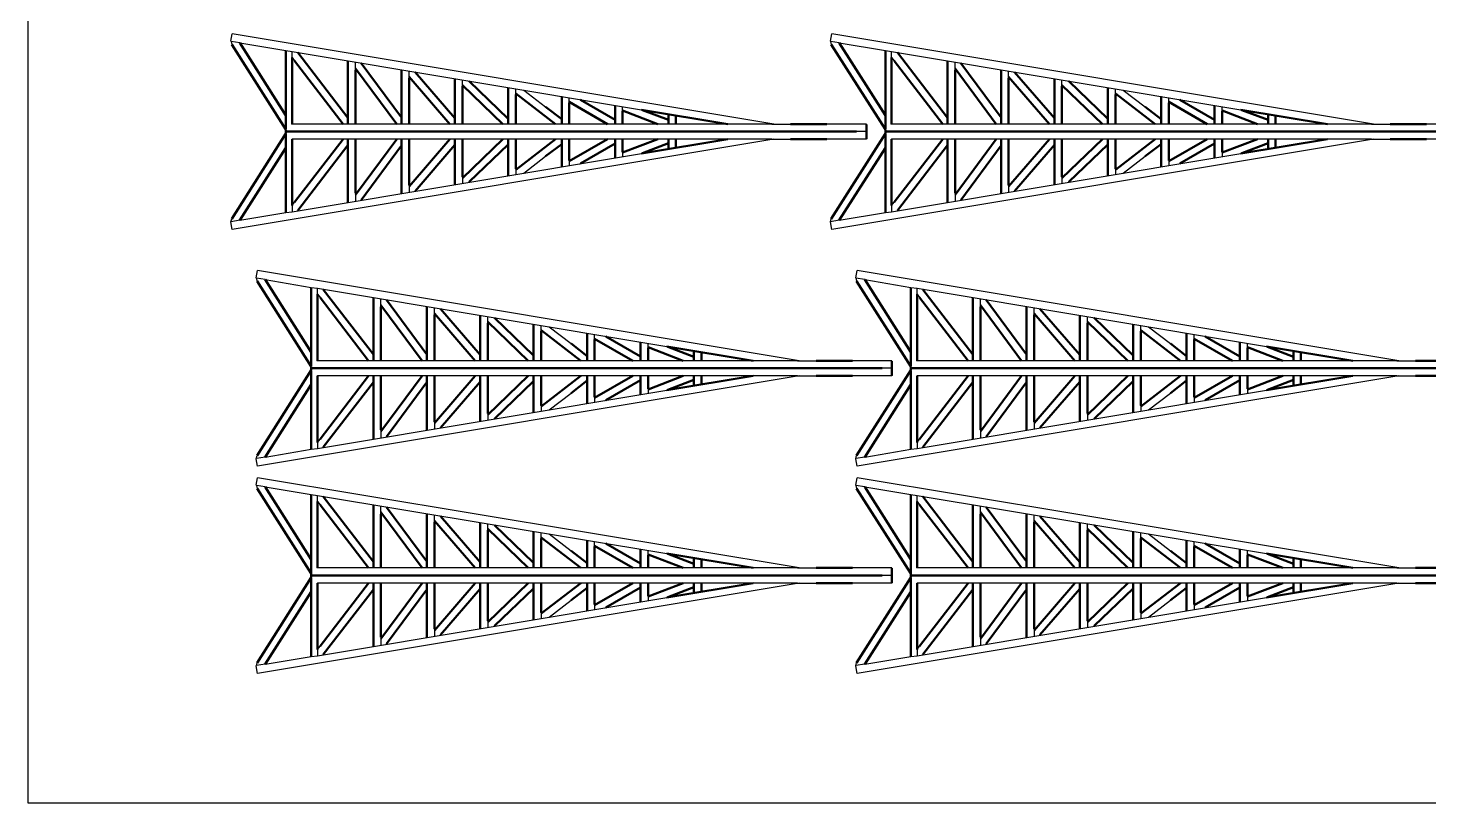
# Model space of a CAD drawing. Header units: centimetres. Extents: x 87 to 195, y 102 to 162.
# Drawn here: x 105.4 to 118.08, y 101.98 to 109 of the extents above; entities that cross this region are included whole.
import ezdxf

# ---------------------------------------------------------------- set-up
doc = ezdxf.new("R2010")
doc.units = ezdxf.units.CM
doc.layers.add('modulos alternativos', color=10, linetype='Continuous')

msp = doc.modelspace()

# ---------------------------------------------------------------- linework, layer by layer
for p, q in [((107.234, 108.88), (107.246, 108.947)), ((107.235, 108.878), (107.235, 108.878)), ((107.235, 108.878), (107.241, 108.851)), ((107.314, 108.865), (107.235, 108.878)), ((112.15, 108.13), (107.246, 108.947)), ((107.314, 108.865), (107.731, 108.795)), ((112.663, 108.88), (112.675, 108.947)), ((112.664, 108.878), (112.664, 108.878)), ((112.664, 108.878), (112.67, 108.851)), ((112.743, 108.865), (112.664, 108.878)), ((117.579, 108.13), (112.675, 108.947)), ((112.743, 108.865), (113.16, 108.795)), ((107.731, 108.795), (107.788, 108.787)), ((107.788, 108.732), (107.788, 108.787)), ((107.788, 108.787), (110.951, 108.26)), ((107.788, 108.732), (107.811, 108.702)), ((107.838, 108.779), (107.84, 108.777)), ((113.16, 108.795), (113.217, 108.787)), ((113.217, 108.732), (113.217, 108.787)), ((113.217, 108.787), (116.38, 108.26)), ((113.217, 108.732), (113.24, 108.702)), ((113.267, 108.779), (113.269, 108.777)), ((108.294, 108.701), (108.294, 108.703)), ((108.363, 108.618), (108.363, 108.692)), ((108.412, 108.683), (108.413, 108.681)), ((108.778, 108.62), (108.778, 108.622)), ((108.847, 108.545), (108.847, 108.611)), ((108.899, 108.602), (108.901, 108.6)), ((113.723, 108.701), (113.723, 108.703)), ((113.792, 108.618), (113.792, 108.692)), ((113.841, 108.683), (113.842, 108.681)), ((114.207, 108.62), (114.207, 108.622)), ((114.276, 108.545), (114.276, 108.611)), ((114.328, 108.602), (114.33, 108.6)), ((109.262, 108.54), (109.262, 108.542)), ((109.33, 108.472), (109.33, 108.53)), ((109.39, 108.52), (109.392, 108.518)), ((109.745, 108.459), (109.745, 108.461)), ((114.691, 108.54), (114.691, 108.542)), ((114.759, 108.472), (114.759, 108.53)), ((114.819, 108.52), (114.821, 108.518)), ((115.174, 108.459), (115.174, 108.461)), ((109.814, 108.398), (109.814, 108.45)), ((109.885, 108.438), (110.084, 108.285)), ((110.229, 108.379), (110.229, 108.381)), ((110.297, 108.323), (110.297, 108.369)), ((110.394, 108.353), (110.398, 108.35)), ((115.243, 108.398), (115.243, 108.45)), ((115.314, 108.438), (115.513, 108.285)), ((115.658, 108.379), (115.658, 108.381)), ((115.726, 108.323), (115.726, 108.369)), ((115.823, 108.353), (115.827, 108.35)), ((110.712, 108.298), (110.712, 108.3)), ((110.781, 108.247), (110.781, 108.289)), ((110.951, 108.26), (110.96, 108.257)), ((116.141, 108.298), (116.141, 108.3)), ((116.21, 108.247), (116.21, 108.289)), ((116.38, 108.26), (116.389, 108.257)), ((107.731, 108.079), (107.731, 108.085)), ((107.788, 108.127), (107.788, 108.13)), ((109.205, 108.13), (107.788, 108.13)), ((109.216, 108.13), (109.205, 108.13)), ((112.133, 108.13), (109.216, 108.13)), ((109.33, 108.13), (109.327, 108.13)), ((112.133, 108.13), (112.302, 108.13)), ((112.988, 108.13), (112.631, 108.13)), ((112.988, 108.127), (112.988, 108.13)), ((113.16, 108.079), (113.16, 108.085)), ((113.217, 108.127), (113.217, 108.13)), ((114.634, 108.13), (113.217, 108.13)), ((114.645, 108.13), (114.634, 108.13)), ((117.562, 108.13), (114.645, 108.13)), ((114.759, 108.13), (114.756, 108.13)), ((117.562, 108.13), (117.731, 108.13)), ((118.417, 108.13), (118.06, 108.13)), ((112.15, 107.993), (107.246, 107.175)), ((107.731, 108.043), (107.731, 108.038)), ((107.788, 107.996), (107.788, 107.993)), ((109.205, 107.993), (107.788, 107.993)), ((109.216, 107.993), (109.205, 107.993)), ((112.133, 107.993), (109.216, 107.993)), ((109.33, 107.993), (109.327, 107.993)), ((112.133, 107.993), (112.302, 107.993)), ((112.988, 107.993), (112.631, 107.993)), ((117.579, 107.993), (112.675, 107.175)), ((112.988, 108.061), (112.9, 108.061)), ((112.988, 108.064), (112.988, 108.059)), ((112.988, 107.996), (112.988, 107.993)), ((113.16, 108.043), (113.16, 108.038)), ((113.217, 107.996), (113.217, 107.993)), ((114.634, 107.993), (113.217, 107.993)), ((114.645, 107.993), (114.634, 107.993)), ((117.562, 107.993), (114.645, 107.993)), ((114.759, 107.993), (114.756, 107.993)), ((117.562, 107.993), (117.731, 107.993)), ((118.417, 107.993), (118.06, 107.993)), ((107.788, 107.335), (110.951, 107.862)), ((109.885, 107.685), (110.084, 107.838)), ((110.712, 107.825), (110.712, 107.823)), ((110.781, 107.875), (110.781, 107.834)), ((110.951, 107.862), (110.96, 107.866)), ((113.217, 107.335), (116.38, 107.862)), ((115.314, 107.685), (115.513, 107.838)), ((116.141, 107.825), (116.141, 107.823)), ((116.21, 107.875), (116.21, 107.834)), ((116.38, 107.862), (116.389, 107.866)), ((109.814, 107.725), (109.814, 107.673)), ((110.229, 107.744), (110.229, 107.742)), ((110.297, 107.8), (110.297, 107.754)), ((110.394, 107.77), (110.398, 107.772)), ((115.243, 107.725), (115.243, 107.673)), ((115.658, 107.744), (115.658, 107.742)), ((115.726, 107.8), (115.726, 107.754)), ((115.823, 107.77), (115.827, 107.772)), ((108.847, 107.577), (108.847, 107.512)), ((109.262, 107.583), (109.262, 107.581)), ((109.33, 107.651), (109.33, 107.592)), ((109.39, 107.602), (109.392, 107.605)), ((109.745, 107.663), (109.745, 107.661)), ((114.276, 107.577), (114.276, 107.512)), ((114.691, 107.583), (114.691, 107.581)), ((114.759, 107.651), (114.759, 107.592)), ((114.819, 107.602), (114.821, 107.605)), ((115.174, 107.663), (115.174, 107.661)), ((108.363, 107.504), (108.363, 107.431)), ((108.778, 107.502), (108.778, 107.5)), ((108.899, 107.521), (108.901, 107.523)), ((113.792, 107.504), (113.792, 107.431)), ((114.207, 107.502), (114.207, 107.5)), ((114.328, 107.521), (114.33, 107.523)), ((107.314, 107.258), (107.731, 107.328)), ((107.731, 107.328), (107.788, 107.335)), ((107.788, 107.391), (107.811, 107.421)), ((107.788, 107.391), (107.788, 107.335)), ((107.838, 107.344), (107.84, 107.346)), ((108.294, 107.422), (108.294, 107.42)), ((108.412, 107.439), (108.413, 107.441)), ((112.743, 107.258), (113.16, 107.328)), ((113.16, 107.328), (113.217, 107.335)), ((113.217, 107.391), (113.24, 107.421)), ((113.217, 107.391), (113.217, 107.335)), ((113.267, 107.344), (113.269, 107.346)), ((113.723, 107.422), (113.723, 107.42)), ((113.841, 107.439), (113.842, 107.441)), ((107.234, 107.243), (107.241, 107.272)), ((107.246, 107.175), (107.234, 107.243)), ((107.314, 107.258), (107.235, 107.245)), ((107.235, 107.245), (107.235, 107.245)), ((112.663, 107.243), (112.67, 107.272)), ((112.675, 107.175), (112.663, 107.243)), ((112.743, 107.258), (112.664, 107.245)), ((112.664, 107.245), (112.664, 107.245)), ((107.464, 106.735), (107.476, 106.802)), ((107.464, 106.735), (107.471, 106.706)), ((107.465, 106.733), (107.465, 106.733)), ((107.544, 106.72), (107.465, 106.733)), ((112.38, 105.985), (107.476, 106.802)), ((107.544, 106.72), (107.961, 106.65)), ((112.893, 106.735), (112.905, 106.802)), ((112.893, 106.735), (112.9, 106.706)), ((112.894, 106.733), (112.894, 106.733)), ((112.973, 106.72), (112.894, 106.733)), ((117.809, 105.985), (112.905, 106.802)), ((112.973, 106.72), (113.39, 106.65)), ((107.961, 106.65), (108.018, 106.643)), ((108.018, 106.587), (108.018, 106.643)), ((108.018, 106.643), (111.181, 106.115)), ((108.018, 106.587), (108.041, 106.557)), ((108.068, 106.634), (108.07, 106.632)), ((108.524, 106.556), (108.524, 106.558)), ((113.39, 106.65), (113.447, 106.643)), ((113.447, 106.587), (113.447, 106.643)), ((113.447, 106.643), (116.61, 106.115)), ((113.447, 106.587), (113.47, 106.557)), ((113.497, 106.634), (113.499, 106.632)), ((113.953, 106.556), (113.953, 106.558)), ((108.593, 106.474), (108.593, 106.547)), ((108.642, 106.539), (108.643, 106.536)), ((109.008, 106.476), (109.008, 106.478)), ((109.077, 106.4), (109.077, 106.466)), ((109.129, 106.457), (109.131, 106.455)), ((114.022, 106.474), (114.022, 106.547)), ((114.071, 106.539), (114.072, 106.536)), ((114.437, 106.476), (114.437, 106.478)), ((114.506, 106.4), (114.506, 106.466)), ((114.558, 106.457), (114.56, 106.455)), ((109.492, 106.395), (109.492, 106.397)), ((109.56, 106.327), (109.56, 106.386)), ((109.62, 106.376), (109.622, 106.373)), ((109.975, 106.314), (109.975, 106.316)), ((110.044, 106.253), (110.044, 106.305)), ((114.921, 106.395), (114.921, 106.397)), ((114.989, 106.327), (114.989, 106.386)), ((115.049, 106.376), (115.051, 106.373)), ((115.404, 106.314), (115.404, 106.316)), ((115.473, 106.253), (115.473, 106.305)), ((110.115, 106.293), (110.314, 106.14)), ((110.459, 106.234), (110.459, 106.236)), ((110.527, 106.178), (110.527, 106.224)), ((110.624, 106.208), (110.628, 106.206)), ((115.544, 106.293), (115.743, 106.14)), ((115.888, 106.234), (115.888, 106.236)), ((115.956, 106.178), (115.956, 106.224)), ((116.053, 106.208), (116.057, 106.206)), ((110.942, 106.153), (110.942, 106.155)), ((111.011, 106.103), (111.011, 106.144)), ((111.181, 106.115), (111.19, 106.112)), ((116.371, 106.153), (116.371, 106.155)), ((116.44, 106.103), (116.44, 106.144)), ((116.61, 106.115), (116.619, 106.112)), ((107.961, 105.934), (107.961, 105.94)), ((108.018, 105.982), (108.018, 105.985)), ((109.435, 105.985), (108.018, 105.985)), ((109.446, 105.985), (109.435, 105.985)), ((112.363, 105.985), (109.446, 105.985)), ((109.56, 105.985), (109.557, 105.985)), ((112.363, 105.985), (112.532, 105.985)), ((113.218, 105.985), (112.861, 105.985)), ((113.218, 105.982), (113.218, 105.985)), ((113.39, 105.934), (113.39, 105.94)), ((113.447, 105.982), (113.447, 105.985)), ((114.864, 105.985), (113.447, 105.985)), ((114.875, 105.985), (114.864, 105.985)), ((117.792, 105.985), (114.875, 105.985)), ((114.989, 105.985), (114.986, 105.985)), ((117.792, 105.985), (117.961, 105.985)), ((112.38, 105.848), (107.476, 105.031)), ((107.961, 105.899), (107.961, 105.893)), ((108.018, 105.851), (108.018, 105.848)), ((109.435, 105.848), (108.018, 105.848)), ((109.446, 105.848), (109.435, 105.848)), ((112.363, 105.848), (109.446, 105.848)), ((109.56, 105.848), (109.557, 105.848)), ((112.363, 105.848), (112.532, 105.848)), ((113.218, 105.848), (112.861, 105.848)), ((117.809, 105.848), (112.905, 105.031)), ((113.218, 105.917), (113.13, 105.917)), ((113.218, 105.919), (113.218, 105.914)), ((113.218, 105.851), (113.218, 105.848)), ((113.39, 105.899), (113.39, 105.893)), ((113.447, 105.851), (113.447, 105.848)), ((114.864, 105.848), (113.447, 105.848)), ((114.875, 105.848), (114.864, 105.848)), ((117.792, 105.848), (114.875, 105.848)), ((114.989, 105.848), (114.986, 105.848)), ((117.792, 105.848), (117.961, 105.848)), ((108.018, 105.19), (111.181, 105.718)), ((110.115, 105.54), (110.314, 105.693)), ((110.942, 105.68), (110.942, 105.678)), ((111.011, 105.73), (111.011, 105.689)), ((111.181, 105.718), (111.19, 105.721)), ((113.447, 105.19), (116.61, 105.718)), ((115.544, 105.54), (115.743, 105.693)), ((116.371, 105.68), (116.371, 105.678)), ((116.44, 105.73), (116.44, 105.689)), ((116.61, 105.718), (116.619, 105.721)), ((110.044, 105.58), (110.044, 105.528)), ((110.459, 105.599), (110.459, 105.597)), ((110.527, 105.655), (110.527, 105.609)), ((110.624, 105.625), (110.628, 105.627)), ((115.473, 105.58), (115.473, 105.528)), ((115.888, 105.599), (115.888, 105.597)), ((115.956, 105.655), (115.956, 105.609)), ((116.053, 105.625), (116.057, 105.627)), ((109.077, 105.433), (109.077, 105.367)), ((109.492, 105.438), (109.492, 105.436)), ((109.56, 105.506), (109.56, 105.447)), ((109.62, 105.457), (109.622, 105.46)), ((109.975, 105.519), (109.975, 105.517)), ((114.506, 105.433), (114.506, 105.367)), ((114.921, 105.438), (114.921, 105.436)), ((114.989, 105.506), (114.989, 105.447)), ((115.049, 105.457), (115.051, 105.46)), ((115.404, 105.519), (115.404, 105.517)), ((108.593, 105.359), (108.593, 105.286)), ((108.642, 105.294), (108.643, 105.297)), ((109.008, 105.357), (109.008, 105.355)), ((109.129, 105.376), (109.131, 105.378)), ((114.022, 105.359), (114.022, 105.286)), ((114.071, 105.294), (114.072, 105.297)), ((114.437, 105.357), (114.437, 105.355)), ((114.558, 105.376), (114.56, 105.378)), ((107.544, 105.113), (107.961, 105.183)), ((107.961, 105.183), (108.018, 105.19)), ((108.018, 105.246), (108.041, 105.276)), ((108.018, 105.246), (108.018, 105.19)), ((108.068, 105.199), (108.07, 105.201)), ((108.524, 105.277), (108.524, 105.275)), ((112.973, 105.113), (113.39, 105.183)), ((113.39, 105.183), (113.447, 105.19)), ((113.447, 105.246), (113.47, 105.276)), ((113.447, 105.246), (113.447, 105.19)), ((113.497, 105.199), (113.499, 105.201)), ((113.953, 105.277), (113.953, 105.275)), ((107.464, 105.098), (107.471, 105.127)), ((107.476, 105.031), (107.464, 105.098)), ((107.544, 105.113), (107.465, 105.1)), ((107.465, 105.1), (107.465, 105.1)), ((112.893, 105.098), (112.9, 105.127)), ((112.905, 105.031), (112.893, 105.098)), ((112.973, 105.113), (112.894, 105.1)), ((112.894, 105.1), (112.894, 105.1)), ((107.464, 104.858), (107.476, 104.925)), ((112.38, 104.108), (107.476, 104.925)), ((112.893, 104.858), (112.905, 104.925)), ((117.809, 104.108), (112.905, 104.925)), ((107.465, 104.856), (107.465, 104.856)), ((107.465, 104.856), (107.471, 104.829)), ((107.544, 104.842), (107.465, 104.856)), ((107.544, 104.842), (107.961, 104.773)), ((112.894, 104.856), (112.894, 104.856)), ((112.894, 104.856), (112.9, 104.829)), ((112.973, 104.842), (112.894, 104.856)), ((112.973, 104.842), (113.39, 104.773)), ((107.961, 104.773), (108.018, 104.765)), ((108.018, 104.71), (108.018, 104.765)), ((108.018, 104.765), (111.181, 104.238)), ((108.018, 104.71), (108.041, 104.68)), ((108.068, 104.757), (108.07, 104.755)), ((108.524, 104.679), (108.524, 104.681)), ((108.593, 104.596), (108.593, 104.669)), ((108.642, 104.661), (108.643, 104.659)), ((113.39, 104.773), (113.447, 104.765)), ((113.447, 104.71), (113.447, 104.765)), ((113.447, 104.765), (116.61, 104.238)), ((113.447, 104.71), (113.47, 104.68)), ((113.497, 104.757), (113.499, 104.755)), ((113.953, 104.679), (113.953, 104.681)), ((114.022, 104.596), (114.022, 104.669)), ((114.071, 104.661), (114.072, 104.659)), ((109.008, 104.598), (109.008, 104.6)), ((109.077, 104.523), (109.077, 104.589)), ((109.129, 104.58), (109.131, 104.578)), ((114.437, 104.598), (114.437, 104.6)), ((114.506, 104.523), (114.506, 104.589)), ((114.558, 104.58), (114.56, 104.578)), ((109.492, 104.518), (109.492, 104.52)), ((109.56, 104.45), (109.56, 104.508)), ((109.62, 104.498), (109.622, 104.496)), ((109.975, 104.437), (109.975, 104.439)), ((110.044, 104.376), (110.044, 104.428)), ((110.115, 104.416), (110.314, 104.263)), ((114.921, 104.518), (114.921, 104.52)), ((114.989, 104.45), (114.989, 104.508)), ((115.049, 104.498), (115.051, 104.496)), ((115.404, 104.437), (115.404, 104.439)), ((115.473, 104.376), (115.473, 104.428)), ((115.544, 104.416), (115.743, 104.263)), ((110.459, 104.357), (110.459, 104.359)), ((110.527, 104.301), (110.527, 104.347)), ((110.624, 104.331), (110.628, 104.328)), ((110.942, 104.276), (110.942, 104.278)), ((115.888, 104.357), (115.888, 104.359)), ((115.956, 104.301), (115.956, 104.347)), ((116.053, 104.331), (116.057, 104.328)), ((116.371, 104.276), (116.371, 104.278)), ((111.011, 104.225), (111.011, 104.266)), ((111.181, 104.238), (111.19, 104.235)), ((116.44, 104.225), (116.44, 104.266)), ((116.61, 104.238), (116.619, 104.235)), ((107.961, 104.057), (107.961, 104.062)), ((107.961, 104.021), (107.961, 104.016)), ((108.018, 104.105), (108.018, 104.108)), ((109.435, 104.108), (108.018, 104.108)), ((109.446, 104.108), (109.435, 104.108)), ((112.363, 104.108), (109.446, 104.108)), ((109.56, 104.108), (109.557, 104.108)), ((112.363, 104.108), (112.532, 104.108)), ((113.218, 104.108), (112.861, 104.108)), ((113.218, 104.039), (113.13, 104.039)), ((113.218, 104.105), (113.218, 104.108)), ((113.218, 104.042), (113.218, 104.036)), ((113.39, 104.057), (113.39, 104.062)), ((113.39, 104.021), (113.39, 104.016)), ((113.447, 104.105), (113.447, 104.108)), ((114.864, 104.108), (113.447, 104.108)), ((114.875, 104.108), (114.864, 104.108)), ((117.792, 104.108), (114.875, 104.108)), ((114.989, 104.108), (114.986, 104.108)), ((117.792, 104.108), (117.961, 104.108)), ((112.38, 103.971), (107.476, 103.153)), ((108.018, 103.973), (108.018, 103.971)), ((109.435, 103.971), (108.018, 103.971)), ((109.446, 103.971), (109.435, 103.971)), ((112.363, 103.971), (109.446, 103.971)), ((109.56, 103.971), (109.557, 103.971)), ((112.363, 103.971), (112.532, 103.971)), ((113.218, 103.971), (112.861, 103.971)), ((117.809, 103.971), (112.905, 103.153)), ((113.218, 103.973), (113.218, 103.971)), ((113.447, 103.973), (113.447, 103.971)), ((114.864, 103.971), (113.447, 103.971)), ((114.875, 103.971), (114.864, 103.971)), ((117.792, 103.971), (114.875, 103.971)), ((114.989, 103.971), (114.986, 103.971)), ((117.792, 103.971), (117.961, 103.971)), ((108.018, 103.313), (111.181, 103.84)), ((110.115, 103.663), (110.314, 103.816)), ((110.527, 103.778), (110.527, 103.731)), ((110.942, 103.802), (110.942, 103.801)), ((111.011, 103.853), (111.011, 103.812)), ((111.181, 103.84), (111.19, 103.844)), ((113.447, 103.313), (116.61, 103.84)), ((115.544, 103.663), (115.743, 103.816)), ((115.956, 103.778), (115.956, 103.731)), ((116.371, 103.802), (116.371, 103.801)), ((116.44, 103.853), (116.44, 103.812)), ((116.61, 103.84), (116.619, 103.844)), ((109.975, 103.641), (109.975, 103.639)), ((110.044, 103.703), (110.044, 103.651)), ((110.459, 103.722), (110.459, 103.72)), ((110.624, 103.748), (110.628, 103.75)), ((115.404, 103.641), (115.404, 103.639)), ((115.473, 103.703), (115.473, 103.651)), ((115.888, 103.722), (115.888, 103.72)), ((116.053, 103.748), (116.057, 103.75)), ((109.077, 103.555), (109.077, 103.49)), ((109.492, 103.561), (109.492, 103.559)), ((109.56, 103.629), (109.56, 103.57)), ((109.62, 103.58), (109.622, 103.582)), ((114.506, 103.555), (114.506, 103.49)), ((114.921, 103.561), (114.921, 103.559)), ((114.989, 103.629), (114.989, 103.57)), ((115.049, 103.58), (115.051, 103.582)), ((108.018, 103.369), (108.041, 103.399)), ((108.524, 103.4), (108.524, 103.398)), ((108.593, 103.482), (108.593, 103.409)), ((108.642, 103.417), (108.643, 103.419)), ((109.008, 103.48), (109.008, 103.478)), ((109.129, 103.498), (109.131, 103.501)), ((113.447, 103.369), (113.47, 103.399)), ((113.953, 103.4), (113.953, 103.398)), ((114.022, 103.482), (114.022, 103.409)), ((114.071, 103.417), (114.072, 103.419)), ((114.437, 103.48), (114.437, 103.478)), ((114.558, 103.498), (114.56, 103.501)), ((107.544, 103.236), (107.961, 103.306)), ((107.961, 103.306), (108.018, 103.313)), ((108.018, 103.369), (108.018, 103.313)), ((108.068, 103.322), (108.07, 103.324)), ((112.973, 103.236), (113.39, 103.306)), ((113.39, 103.306), (113.447, 103.313)), ((113.447, 103.369), (113.447, 103.313)), ((113.497, 103.322), (113.499, 103.324)), ((107.476, 103.153), (107.464, 103.221)), ((107.465, 103.223), (107.471, 103.249)), ((107.544, 103.236), (107.465, 103.223)), ((107.465, 103.223), (107.465, 103.223)), ((112.905, 103.153), (112.893, 103.221)), ((112.894, 103.223), (112.9, 103.249)), ((112.973, 103.236), (112.894, 103.223)), ((112.894, 103.223), (112.894, 103.223))]:
    msp.add_line(p, q)
at = {"lineweight": 50}
for p, q in [((107.241, 108.851), (107.731, 108.079)), ((107.314, 108.865), (107.731, 108.207)), ((112.67, 108.851), (113.16, 108.079)), ((112.743, 108.865), (113.16, 108.207)), ((107.731, 108.085), (107.731, 108.795)), ((107.788, 108.13), (107.788, 108.732)), ((107.84, 108.777), (108.294, 108.186)), ((113.16, 108.085), (113.16, 108.795)), ((113.217, 108.13), (113.217, 108.732)), ((113.269, 108.777), (113.723, 108.186)), ((107.811, 108.702), (108.251, 108.13)), ((108.294, 108.701), (108.294, 108.13)), ((108.363, 108.634), (108.735, 108.13)), ((108.363, 108.13), (108.363, 108.618)), ((108.413, 108.681), (108.778, 108.188)), ((108.778, 108.62), (108.778, 108.13)), ((108.901, 108.6), (109.262, 108.182)), ((113.24, 108.702), (113.68, 108.13)), ((113.723, 108.701), (113.723, 108.13)), ((113.792, 108.634), (114.164, 108.13)), ((113.792, 108.13), (113.792, 108.618)), ((113.842, 108.681), (114.207, 108.188)), ((114.207, 108.62), (114.207, 108.13)), ((114.33, 108.6), (114.691, 108.182)), ((108.847, 108.558), (109.216, 108.13)), ((108.847, 108.13), (108.847, 108.545)), ((109.262, 108.54), (109.262, 108.13)), ((109.33, 108.483), (109.696, 108.13)), ((109.33, 108.13), (109.33, 108.472)), ((109.392, 108.518), (109.745, 108.178)), ((109.745, 108.459), (109.745, 108.13)), ((114.276, 108.558), (114.645, 108.13)), ((114.276, 108.13), (114.276, 108.545)), ((114.691, 108.54), (114.691, 108.13)), ((114.759, 108.483), (115.125, 108.13)), ((114.759, 108.13), (114.759, 108.472)), ((114.821, 108.518), (115.174, 108.178)), ((115.174, 108.459), (115.174, 108.13)), ((109.814, 108.406), (110.173, 108.13)), ((109.814, 108.13), (109.814, 108.398)), ((110.229, 108.379), (110.229, 108.13)), ((110.398, 108.35), (110.712, 108.169)), ((115.243, 108.406), (115.602, 108.13)), ((115.243, 108.13), (115.243, 108.398)), ((115.658, 108.379), (115.658, 108.13)), ((115.827, 108.35), (116.141, 108.169)), ((110.084, 108.285), (110.229, 108.173)), ((110.297, 108.33), (110.644, 108.13)), ((110.297, 108.13), (110.297, 108.323)), ((110.712, 108.298), (110.712, 108.13)), ((110.781, 108.252), (111.1, 108.13)), ((110.781, 108.13), (110.781, 108.247)), ((110.951, 108.26), (111.733, 108.13)), ((110.96, 108.257), (111.196, 108.167)), ((111.196, 108.219), (111.196, 108.13)), ((111.264, 108.13), (111.264, 108.208)), ((115.513, 108.285), (115.658, 108.173)), ((115.726, 108.33), (116.073, 108.13)), ((115.726, 108.13), (115.726, 108.323)), ((116.141, 108.298), (116.141, 108.13)), ((116.21, 108.252), (116.529, 108.13)), ((116.21, 108.13), (116.21, 108.247)), ((116.38, 108.26), (117.162, 108.13)), ((116.389, 108.257), (116.625, 108.167)), ((116.625, 108.219), (116.625, 108.13)), ((116.693, 108.13), (116.693, 108.208)), ((107.731, 108.079), (107.731, 108.043)), ((112.302, 108.13), (112.631, 108.13)), ((112.988, 107.996), (112.988, 108.127)), ((113.16, 108.079), (113.16, 108.043)), ((117.731, 108.13), (118.06, 108.13)), ((107.241, 107.272), (107.731, 108.043)), ((107.731, 108.061), (112.9, 108.061)), ((107.731, 108.038), (107.731, 107.328)), ((107.788, 107.993), (107.788, 107.391)), ((107.811, 107.421), (108.251, 107.993)), ((108.294, 107.993), (108.294, 107.422)), ((108.363, 107.993), (108.363, 107.504)), ((108.363, 107.489), (108.735, 107.993)), ((108.778, 107.993), (108.778, 107.502)), ((108.847, 107.993), (108.847, 107.577)), ((108.847, 107.564), (109.216, 107.993)), ((109.262, 107.993), (109.262, 107.583)), ((109.33, 107.993), (109.33, 107.651)), ((109.33, 107.64), (109.696, 107.993)), ((109.745, 107.993), (109.745, 107.663)), ((109.814, 107.993), (109.814, 107.725)), ((109.814, 107.716), (110.173, 107.993)), ((110.229, 107.993), (110.229, 107.744)), ((110.297, 107.793), (110.644, 107.993)), ((110.297, 107.993), (110.297, 107.8)), ((110.398, 107.772), (110.712, 107.953)), ((110.712, 107.993), (110.712, 107.825)), ((110.781, 107.993), (110.781, 107.875)), ((110.781, 107.871), (111.1, 107.993)), ((110.951, 107.862), (111.733, 107.993)), ((110.96, 107.866), (111.196, 107.956)), ((111.196, 107.993), (111.196, 107.903)), ((111.264, 107.993), (111.264, 107.915)), ((112.302, 107.993), (112.631, 107.993)), ((112.67, 107.272), (113.16, 108.043)), ((113.16, 108.061), (118.329, 108.061)), ((113.16, 108.038), (113.16, 107.328)), ((113.217, 107.993), (113.217, 107.391)), ((113.24, 107.421), (113.68, 107.993)), ((113.723, 107.993), (113.723, 107.422)), ((113.792, 107.993), (113.792, 107.504)), ((113.792, 107.489), (114.164, 107.993)), ((114.207, 107.993), (114.207, 107.502)), ((114.276, 107.993), (114.276, 107.577)), ((114.276, 107.564), (114.645, 107.993)), ((114.691, 107.993), (114.691, 107.583)), ((114.759, 107.993), (114.759, 107.651)), ((114.759, 107.64), (115.125, 107.993)), ((115.174, 107.993), (115.174, 107.663)), ((115.243, 107.993), (115.243, 107.725)), ((115.243, 107.716), (115.602, 107.993)), ((115.658, 107.993), (115.658, 107.744)), ((115.726, 107.793), (116.073, 107.993)), ((115.726, 107.993), (115.726, 107.8)), ((115.827, 107.772), (116.141, 107.953)), ((116.141, 107.993), (116.141, 107.825)), ((116.21, 107.993), (116.21, 107.875)), ((116.21, 107.871), (116.529, 107.993)), ((116.38, 107.862), (117.162, 107.993)), ((116.389, 107.866), (116.625, 107.956)), ((116.625, 107.993), (116.625, 107.903)), ((116.693, 107.993), (116.693, 107.915)), ((117.731, 107.993), (118.06, 107.993)), ((107.314, 107.258), (107.731, 107.915)), ((107.84, 107.346), (108.294, 107.937)), ((108.413, 107.441), (108.778, 107.935)), ((108.901, 107.523), (109.262, 107.94)), ((109.392, 107.605), (109.745, 107.945)), ((110.084, 107.838), (110.229, 107.949)), ((112.743, 107.258), (113.16, 107.915)), ((113.269, 107.346), (113.723, 107.937)), ((113.842, 107.441), (114.207, 107.935)), ((114.33, 107.523), (114.691, 107.94)), ((114.821, 107.605), (115.174, 107.945)), ((115.513, 107.838), (115.658, 107.949)), ((107.471, 106.706), (107.961, 105.934)), ((107.544, 106.72), (107.961, 106.062)), ((112.9, 106.706), (113.39, 105.934)), ((112.973, 106.72), (113.39, 106.062)), ((107.961, 105.94), (107.961, 106.65)), ((108.018, 105.985), (108.018, 106.587)), ((108.041, 106.557), (108.481, 105.985)), ((108.07, 106.632), (108.524, 106.041)), ((108.524, 106.556), (108.524, 105.985)), ((113.39, 105.94), (113.39, 106.65)), ((113.447, 105.985), (113.447, 106.587)), ((113.47, 106.557), (113.91, 105.985)), ((113.499, 106.632), (113.953, 106.041)), ((113.953, 106.556), (113.953, 105.985)), ((108.593, 106.489), (108.965, 105.985)), ((108.593, 105.985), (108.593, 106.474)), ((108.643, 106.536), (109.008, 106.043)), ((109.008, 106.476), (109.008, 105.985)), ((109.131, 106.455), (109.492, 106.038)), ((114.022, 106.489), (114.394, 105.985)), ((114.022, 105.985), (114.022, 106.474)), ((114.072, 106.536), (114.437, 106.043)), ((114.437, 106.476), (114.437, 105.985)), ((114.56, 106.455), (114.921, 106.038)), ((109.077, 106.414), (109.446, 105.985)), ((109.077, 105.985), (109.077, 106.4)), ((109.492, 106.395), (109.492, 105.985)), ((109.56, 106.338), (109.926, 105.985)), ((109.56, 105.985), (109.56, 106.327)), ((109.622, 106.373), (109.975, 106.033)), ((109.975, 106.314), (109.975, 105.985)), ((114.506, 106.414), (114.875, 105.985)), ((114.506, 105.985), (114.506, 106.4)), ((114.921, 106.395), (114.921, 105.985)), ((114.989, 106.338), (115.355, 105.985)), ((114.989, 105.985), (114.989, 106.327)), ((115.051, 106.373), (115.404, 106.033)), ((115.404, 106.314), (115.404, 105.985)), ((110.044, 106.262), (110.403, 105.985)), ((110.044, 105.985), (110.044, 106.253)), ((110.459, 106.234), (110.459, 105.985)), ((110.527, 106.185), (110.874, 105.985)), ((110.527, 105.985), (110.527, 106.178)), ((110.628, 106.206), (110.942, 106.025)), ((115.473, 106.262), (115.832, 105.985)), ((115.473, 105.985), (115.473, 106.253)), ((115.888, 106.234), (115.888, 105.985)), ((115.956, 106.185), (116.303, 105.985)), ((115.956, 105.985), (115.956, 106.178)), ((116.057, 106.206), (116.371, 106.025)), ((110.314, 106.14), (110.459, 106.028)), ((110.942, 106.153), (110.942, 105.985)), ((111.011, 106.107), (111.33, 105.985)), ((111.011, 105.985), (111.011, 106.103)), ((111.181, 106.115), (111.963, 105.985)), ((111.19, 106.112), (111.426, 106.022)), ((111.426, 106.075), (111.426, 105.985)), ((111.494, 105.985), (111.494, 106.063)), ((115.743, 106.14), (115.888, 106.028)), ((116.371, 106.153), (116.371, 105.985)), ((116.44, 106.107), (116.759, 105.985)), ((116.44, 105.985), (116.44, 106.103)), ((116.61, 106.115), (117.392, 105.985)), ((116.619, 106.112), (116.855, 106.022)), ((116.855, 106.075), (116.855, 105.985)), ((116.923, 105.985), (116.923, 106.063)), ((107.961, 105.934), (107.961, 105.899)), ((112.532, 105.985), (112.861, 105.985)), ((113.218, 105.982), (113.218, 105.919)), ((113.39, 105.934), (113.39, 105.899)), ((117.961, 105.985), (118.29, 105.985)), ((107.471, 105.127), (107.961, 105.899)), ((107.961, 105.917), (113.13, 105.917)), ((107.961, 105.893), (107.961, 105.183)), ((108.018, 105.848), (108.018, 105.246)), ((108.041, 105.276), (108.481, 105.848)), ((108.524, 105.848), (108.524, 105.277)), ((108.593, 105.848), (108.593, 105.359)), ((108.593, 105.344), (108.965, 105.848)), ((109.008, 105.848), (109.008, 105.357)), ((109.077, 105.848), (109.077, 105.433)), ((109.077, 105.419), (109.446, 105.848)), ((109.131, 105.378), (109.492, 105.795)), ((109.492, 105.848), (109.492, 105.438)), ((109.56, 105.848), (109.56, 105.506)), ((109.56, 105.495), (109.926, 105.848)), ((109.622, 105.46), (109.975, 105.8)), ((109.975, 105.848), (109.975, 105.519)), ((110.044, 105.848), (110.044, 105.58)), ((110.044, 105.571), (110.403, 105.848)), ((110.314, 105.693), (110.459, 105.805)), ((110.459, 105.848), (110.459, 105.599)), ((110.527, 105.648), (110.874, 105.848)), ((110.527, 105.848), (110.527, 105.655)), ((110.628, 105.627), (110.942, 105.808)), ((110.942, 105.848), (110.942, 105.68)), ((111.011, 105.848), (111.011, 105.73)), ((111.011, 105.726), (111.33, 105.848)), ((111.181, 105.718), (111.963, 105.848)), ((111.19, 105.721), (111.426, 105.811)), ((111.426, 105.848), (111.426, 105.758)), ((111.494, 105.848), (111.494, 105.77)), ((112.532, 105.848), (112.861, 105.848)), ((112.9, 105.127), (113.39, 105.899)), ((113.218, 105.851), (113.218, 105.914)), ((113.39, 105.917), (118.559, 105.917)), ((113.39, 105.893), (113.39, 105.183)), ((113.447, 105.848), (113.447, 105.246)), ((113.47, 105.276), (113.91, 105.848)), ((113.953, 105.848), (113.953, 105.277)), ((114.022, 105.848), (114.022, 105.359)), ((114.022, 105.344), (114.394, 105.848)), ((114.437, 105.848), (114.437, 105.357)), ((114.506, 105.848), (114.506, 105.433)), ((114.506, 105.419), (114.875, 105.848)), ((114.56, 105.378), (114.921, 105.795)), ((114.921, 105.848), (114.921, 105.438)), ((114.989, 105.848), (114.989, 105.506)), ((114.989, 105.495), (115.355, 105.848)), ((115.051, 105.46), (115.404, 105.8)), ((115.404, 105.848), (115.404, 105.519)), ((115.473, 105.848), (115.473, 105.58)), ((115.473, 105.571), (115.832, 105.848)), ((115.743, 105.693), (115.888, 105.805)), ((115.888, 105.848), (115.888, 105.599)), ((115.956, 105.648), (116.303, 105.848)), ((115.956, 105.848), (115.956, 105.655)), ((116.057, 105.627), (116.371, 105.808)), ((116.371, 105.848), (116.371, 105.68)), ((116.44, 105.848), (116.44, 105.73)), ((116.44, 105.726), (116.759, 105.848)), ((116.61, 105.718), (117.392, 105.848)), ((116.619, 105.721), (116.855, 105.811)), ((116.855, 105.848), (116.855, 105.758)), ((116.923, 105.848), (116.923, 105.77)), ((117.961, 105.848), (118.29, 105.848)), ((107.544, 105.113), (107.961, 105.771)), ((108.07, 105.201), (108.524, 105.792)), ((108.643, 105.297), (109.008, 105.79)), ((112.973, 105.113), (113.39, 105.771)), ((113.499, 105.201), (113.953, 105.792)), ((114.072, 105.297), (114.437, 105.79)), ((107.471, 104.829), (107.961, 104.057)), ((107.544, 104.842), (107.961, 104.185)), ((112.9, 104.829), (113.39, 104.057)), ((112.973, 104.842), (113.39, 104.185)), ((107.961, 104.062), (107.961, 104.773)), ((108.018, 104.108), (108.018, 104.71)), ((108.041, 104.68), (108.481, 104.108)), ((108.07, 104.755), (108.524, 104.164)), ((108.524, 104.679), (108.524, 104.108)), ((108.643, 104.659), (109.008, 104.166)), ((113.39, 104.062), (113.39, 104.773)), ((113.447, 104.108), (113.447, 104.71)), ((113.47, 104.68), (113.91, 104.108)), ((113.499, 104.755), (113.953, 104.164)), ((113.953, 104.679), (113.953, 104.108)), ((114.072, 104.659), (114.437, 104.166)), ((108.593, 104.612), (108.965, 104.108)), ((108.593, 104.108), (108.593, 104.596)), ((109.008, 104.598), (109.008, 104.108)), ((109.077, 104.536), (109.446, 104.108)), ((109.131, 104.578), (109.492, 104.16)), ((114.022, 104.612), (114.394, 104.108)), ((114.022, 104.108), (114.022, 104.596)), ((114.437, 104.598), (114.437, 104.108)), ((114.506, 104.536), (114.875, 104.108)), ((114.56, 104.578), (114.921, 104.16)), ((109.077, 104.108), (109.077, 104.523)), ((109.492, 104.518), (109.492, 104.108)), ((109.56, 104.461), (109.926, 104.108)), ((109.56, 104.108), (109.56, 104.45)), ((109.622, 104.496), (109.975, 104.155)), ((109.975, 104.437), (109.975, 104.108)), ((114.506, 104.108), (114.506, 104.523)), ((114.921, 104.518), (114.921, 104.108)), ((114.989, 104.461), (115.355, 104.108)), ((114.989, 104.108), (114.989, 104.45)), ((115.051, 104.496), (115.404, 104.155)), ((115.404, 104.437), (115.404, 104.108)), ((110.044, 104.384), (110.403, 104.108)), ((110.044, 104.108), (110.044, 104.376)), ((110.459, 104.357), (110.459, 104.108)), ((110.527, 104.308), (110.874, 104.108)), ((110.527, 104.108), (110.527, 104.301)), ((110.628, 104.328), (110.942, 104.147)), ((110.942, 104.276), (110.942, 104.108)), ((115.473, 104.384), (115.832, 104.108)), ((115.473, 104.108), (115.473, 104.376)), ((115.888, 104.357), (115.888, 104.108)), ((115.956, 104.308), (116.303, 104.108)), ((115.956, 104.108), (115.956, 104.301)), ((116.057, 104.328), (116.371, 104.147)), ((116.371, 104.276), (116.371, 104.108)), ((110.314, 104.263), (110.459, 104.151)), ((111.011, 104.23), (111.33, 104.108)), ((111.011, 104.108), (111.011, 104.225)), ((111.181, 104.238), (111.963, 104.108)), ((111.19, 104.235), (111.426, 104.145)), ((111.426, 104.197), (111.426, 104.108)), ((111.494, 104.108), (111.494, 104.186)), ((115.743, 104.263), (115.888, 104.151)), ((116.44, 104.23), (116.759, 104.108)), ((116.44, 104.108), (116.44, 104.225)), ((116.61, 104.238), (117.392, 104.108)), ((116.619, 104.235), (116.855, 104.145)), ((116.855, 104.197), (116.855, 104.108)), ((116.923, 104.108), (116.923, 104.186)), ((107.471, 103.249), (107.961, 104.021)), ((107.961, 104.057), (107.961, 104.021)), ((107.961, 104.039), (113.13, 104.039)), ((112.532, 104.108), (112.861, 104.108)), ((112.9, 103.249), (113.39, 104.021)), ((113.218, 103.973), (113.218, 104.105)), ((113.39, 104.057), (113.39, 104.021)), ((113.39, 104.039), (118.559, 104.039)), ((117.961, 104.108), (118.29, 104.108)), ((107.544, 103.236), (107.961, 103.893)), ((107.961, 104.016), (107.961, 103.306)), ((108.018, 103.971), (108.018, 103.369)), ((108.041, 103.399), (108.481, 103.971)), ((108.07, 103.324), (108.524, 103.914)), ((108.524, 103.971), (108.524, 103.4)), ((108.593, 103.971), (108.593, 103.482)), ((108.593, 103.467), (108.965, 103.971)), ((108.643, 103.419), (109.008, 103.913)), ((109.008, 103.971), (109.008, 103.48)), ((109.077, 103.971), (109.077, 103.555)), ((109.077, 103.542), (109.446, 103.971)), ((109.131, 103.501), (109.492, 103.918)), ((109.492, 103.971), (109.492, 103.561)), ((109.56, 103.971), (109.56, 103.629)), ((109.56, 103.618), (109.926, 103.971)), ((109.622, 103.582), (109.975, 103.923)), ((109.975, 103.971), (109.975, 103.641)), ((110.044, 103.971), (110.044, 103.703)), ((110.044, 103.694), (110.403, 103.971)), ((110.314, 103.816), (110.459, 103.927)), ((110.459, 103.971), (110.459, 103.722)), ((110.527, 103.771), (110.874, 103.971)), ((110.527, 103.971), (110.527, 103.778)), ((110.628, 103.75), (110.942, 103.931)), ((110.942, 103.971), (110.942, 103.802)), ((111.011, 103.971), (111.011, 103.853)), ((111.011, 103.849), (111.33, 103.971)), ((111.181, 103.84), (111.963, 103.971)), ((111.19, 103.844), (111.426, 103.934)), ((111.426, 103.971), (111.426, 103.881)), ((111.494, 103.971), (111.494, 103.893)), ((112.532, 103.971), (112.861, 103.971)), ((112.973, 103.236), (113.39, 103.893)), ((113.39, 104.016), (113.39, 103.306)), ((113.447, 103.971), (113.447, 103.369)), ((113.47, 103.399), (113.91, 103.971)), ((113.499, 103.324), (113.953, 103.914)), ((113.953, 103.971), (113.953, 103.4)), ((114.022, 103.971), (114.022, 103.482)), ((114.022, 103.467), (114.394, 103.971)), ((114.072, 103.419), (114.437, 103.913)), ((114.437, 103.971), (114.437, 103.48)), ((114.506, 103.971), (114.506, 103.555)), ((114.506, 103.542), (114.875, 103.971)), ((114.56, 103.501), (114.921, 103.918)), ((114.921, 103.971), (114.921, 103.561)), ((114.989, 103.971), (114.989, 103.629)), ((114.989, 103.618), (115.355, 103.971)), ((115.051, 103.582), (115.404, 103.923)), ((115.404, 103.971), (115.404, 103.641)), ((115.473, 103.971), (115.473, 103.703)), ((115.473, 103.694), (115.832, 103.971)), ((115.743, 103.816), (115.888, 103.927)), ((115.888, 103.971), (115.888, 103.722)), ((115.956, 103.771), (116.303, 103.971)), ((115.956, 103.971), (115.956, 103.778)), ((116.057, 103.75), (116.371, 103.931)), ((116.371, 103.971), (116.371, 103.802)), ((116.44, 103.971), (116.44, 103.853)), ((116.44, 103.849), (116.759, 103.971)), ((116.61, 103.84), (117.392, 103.971)), ((116.619, 103.844), (116.855, 103.934)), ((116.855, 103.971), (116.855, 103.881)), ((116.923, 103.971), (116.923, 103.893)), ((117.961, 103.971), (118.29, 103.971))]:
    msp.add_line(p, q, dxfattribs=at)
at = {"layer": 'modulos alternativos'}
for p, q in [((105.397, 101.978), (105.397, 161.978)), ((195.397, 101.978), (105.397, 101.978))]:
    msp.add_line(p, q, dxfattribs=at)

doc.saveas('drawing.dxf')
